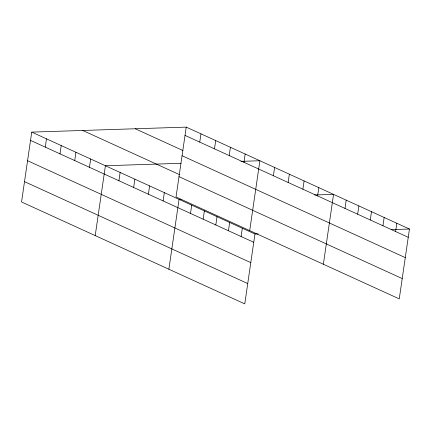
<?xml version="1.0" encoding="UTF-8"?>
<svg xmlns="http://www.w3.org/2000/svg" width="431" height="431" viewBox="0 0 431 431"><rect width="100%" height="100%" fill="white"/><g stroke="black" fill="none" stroke-linecap="round" stroke-linejoin="round"><path stroke-width="0.65" d="M31.743 132.112L21.55 201.977L244.77 303.882L254.958 234.011L31.743 132.112L186.23 127.118L409.45 229.023L399.257 298.888L176.042 196.989L186.23 127.118M45.266 147.122L46.473 138.836M60.001 153.845L61.207 145.565M74.73 160.574L75.942 152.288M89.465 167.298L90.672 159.017M95.213 235.606L105.406 165.741L181.025 163.295M118.929 180.751L120.136 172.465M133.658 187.474L134.871 179.194M148.393 194.198L149.6 185.917M163.128 200.927L164.335 192.641M168.871 269.235L179.064 199.37L181.025 199.305M199.758 142.128L200.965 133.847M190.507 213.426L191.714 205.14M203.157 219.201L204.364 210.915M214.487 148.851L215.699 140.571M215.807 224.971L217.014 216.691M229.222 155.58L230.429 147.294M228.452 230.747L229.664 222.466M243.951 162.304L245.164 154.023M241.101 236.522L242.314 228.241M249.7 230.612L259.893 160.747L240.94 161.361M273.416 175.756L274.628 167.47M288.15 182.48L289.357 174.199M302.885 189.204L304.092 180.923M317.615 195.933L318.821 187.647M323.363 264.241L333.556 194.376L314.603 194.984M344.994 208.432L346.206 200.146M357.644 214.207L358.856 205.921M370.294 219.982L371.5 211.696M382.943 225.752L384.15 217.472M395.593 231.528L396.8 223.247M254.958 234.011L258.228 233.909M391.149 229.61L409.45 229.023M185.023 135.404L408.243 237.303M135.253 128.767L182.981 150.559M182.06 155.726L405.275 257.625M82.725 130.464L179.366 174.582M179.005 176.662L402.22 278.566M30.536 140.398L253.751 242.297M27.568 160.72L250.788 262.619M24.513 181.656L247.733 283.555"/></g></svg>
